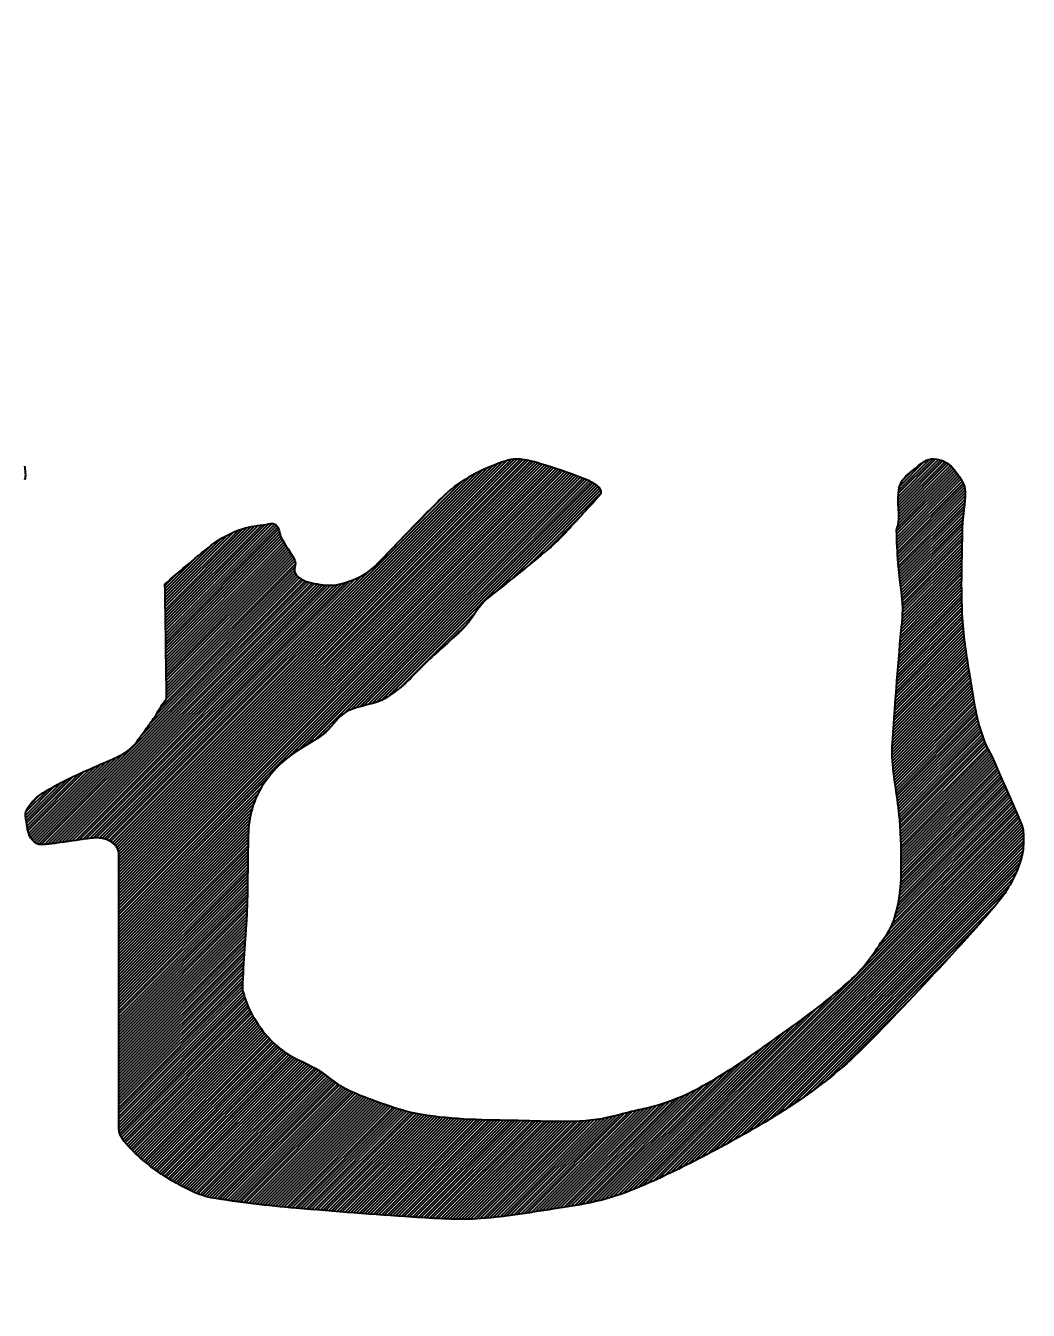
# Model space of a CAD drawing. Header units: inches. Extents: x 21 to 120937, y -15239 to 12027.
# Drawn here: x 921.935 to 924.078, y 1062.678 to 1065.424 of the extents above; entities that cross this region are included whole.
import ezdxf

# ---------------------------------------------------------------- set-up
doc = ezdxf.new("R2010")
doc.units = ezdxf.units.IN
doc.header["$MEASUREMENT"] = 0
doc.layers.add('ONDOCS', color=7, linetype='Continuous', lineweight=0)

# ---------------------------------------------------------------- blocks, each defined once
blk = doc.blocks.new('240 BORDER A2')
at = {"layer": 'ONDOCS', "color": 7, "linetype": 'Continuous', "lineweight": -3, "ltscale": 100}
for p, q in [((583.9834, 53.9759), (584.5408, 54.5334)), ((583.9858, 53.9739), (584.5484, 54.5365)), ((583.988, 53.9716), (584.5558, 54.5394)), ((583.9899, 53.9691), (584.5628, 54.542)), ((583.9915, 53.9662), (584.5693, 54.544)), ((583.9926, 53.9628), (584.5751, 54.5453)), ((583.9929, 53.9542), (584.5848, 54.5461)), ((583.9929, 53.9586), (584.5802, 54.546)), ((583.9929, 53.9497), (584.589, 54.5458)), ((583.9929, 53.9452), (584.5931, 54.5454)), ((583.9929, 53.9408), (584.5969, 54.5448)), ((583.9929, 53.9363), (584.6007, 54.5441)), ((583.9929, 53.9318), (584.6043, 54.5433)), ((583.9929, 53.9273), (584.6079, 54.5424)), ((583.9929, 53.9229), (584.6114, 54.5414)), ((583.9929, 53.9184), (584.6149, 54.5404)), ((583.9929, 53.9139), (584.6183, 54.5394)), ((583.9929, 53.9095), (584.6218, 54.5384)), ((583.9929, 53.905), (584.6252, 54.5373)), ((583.9929, 53.9005), (584.6286, 54.5363)), ((583.9929, 53.8961), (584.632, 54.5352)), ((583.9929, 53.8916), (584.6354, 54.5341)), ((583.9929, 53.8871), (584.6388, 54.533)), ((583.9929, 53.8827), (584.6421, 54.5319)), ((583.9929, 53.8782), (584.6455, 54.5308)), ((585.1496, 54.4897), (585.2058, 54.5459)), ((585.1496, 54.4852), (585.2096, 54.5452)), ((585.1498, 54.4809), (585.213, 54.5442)), ((585.1499, 54.4944), (585.2016, 54.5462)), ((585.1499, 54.4498), (585.2318, 54.5316)), ((585.15, 54.4767), (585.2162, 54.5429)), ((585.1503, 54.4725), (585.2193, 54.5415)), ((585.1505, 54.4683), (585.2221, 54.5399)), ((585.1505, 54.4549), (585.2296, 54.5339)), ((585.1506, 54.4996), (585.1965, 54.5456)), ((585.1507, 54.464), (585.2247, 54.538)), ((585.1508, 54.4596), (585.2272, 54.5361)), ((585.1521, 54.5056), (585.1885, 54.542)), ((583.9714, 53.9819), (584.5018, 54.5122)), ((583.9748, 53.9808), (584.5138, 54.5198)), ((583.9779, 53.9794), (584.5242, 54.5257)), ((583.9807, 53.9778), (584.5329, 54.5299)), ((583.9929, 53.8737), (584.6488, 54.5296)), ((583.9929, 53.8693), (584.6521, 54.5285)), ((583.9929, 53.8648), (584.6554, 54.5273)), ((583.9929, 53.8603), (584.6587, 54.5261)), ((583.9929, 53.8558), (584.662, 54.525)), ((584.2457, 54.1042), (584.6652, 54.5237)), ((584.2602, 54.1142), (584.6685, 54.5225)), ((584.2716, 54.1212), (584.6717, 54.5213)), ((584.2829, 54.128), (584.675, 54.5201)), ((584.3279, 54.1685), (584.6782, 54.5188)), ((584.3374, 54.1736), (584.6814, 54.5175)), ((584.3444, 54.1761), (584.6846, 54.5163)), ((584.3508, 54.178), (584.6878, 54.515)), ((584.3568, 54.1796), (584.6909, 54.5136)), ((584.3628, 54.1811), (584.6938, 54.5121)), ((585.1475, 54.4385), (585.2357, 54.5266)), ((585.1475, 54.434), (585.2375, 54.524)), ((585.1476, 54.4296), (585.2393, 54.5213)), ((585.1477, 54.4253), (585.2411, 54.5186)), ((585.1479, 54.421), (585.2428, 54.5159)), ((585.1481, 54.4167), (585.2445, 54.5131)), ((585.1482, 54.4436), (585.2338, 54.5292)), ((585.1561, 54.514), (585.169, 54.527)), ((584.3688, 54.1827), (584.6967, 54.5105)), ((584.3753, 54.1846), (584.6994, 54.5087)), ((584.3826, 54.1875), (584.7019, 54.5068)), ((584.3934, 54.1938), (584.7044, 54.5048)), ((584.4085, 54.4234), (584.4849, 54.4998)), ((584.5545, 54.3505), (584.7065, 54.5024)), ((584.5768, 54.3682), (584.708, 54.4994)), ((584.5998, 54.3868), (584.7084, 54.4954)), ((585.1483, 54.4125), (585.246, 54.5101)), ((585.1486, 54.4082), (585.2473, 54.507)), ((585.1488, 54.404), (585.2484, 54.5036)), ((585.1491, 54.3999), (585.2491, 54.4998)), ((585.1494, 54.3957), (585.2493, 54.4956)), ((585.1497, 54.3915), (585.2492, 54.491)), ((585.15, 54.3874), (585.249, 54.4863)), ((585.1504, 54.3833), (585.2486, 54.4814)), ((585.1508, 54.3792), (585.248, 54.4764)), ((584.6251, 54.4077), (584.6782, 54.4608)), ((585.1513, 54.3752), (585.2474, 54.4713)), ((585.1517, 54.3712), (585.2468, 54.4662)), ((585.1522, 54.3672), (585.2461, 54.4611)), ((585.1527, 54.3632), (585.2456, 54.4561)), ((584.0618, 54.3315), (584.1703, 54.4399)), ((584.0618, 54.3359), (584.1628, 54.4369)), ((584.0619, 54.3226), (584.1834, 54.4441)), ((584.0619, 54.3271), (584.1772, 54.4424)), ((584.062, 54.3138), (584.1946, 54.4464)), ((584.062, 54.3182), (584.1892, 54.4454)), ((584.0621, 54.3094), (584.1998, 54.4471)), ((584.0622, 54.3006), (584.2102, 54.4485)), ((584.0622, 54.305), (584.205, 54.4478)), ((584.0623, 54.2918), (584.2208, 54.4503)), ((584.0623, 54.2962), (584.2157, 54.4496)), ((584.0624, 54.2873), (584.2243, 54.4493)), ((584.0625, 54.2829), (584.2268, 54.4473)), ((584.0625, 54.2785), (584.2287, 54.4447)), ((584.0626, 54.2741), (584.2301, 54.4416)), ((584.0626, 54.2697), (584.2311, 54.4381)), ((585.1532, 54.3593), (585.2452, 54.4512)), ((585.1537, 54.3553), (585.2449, 54.4465)), ((585.1542, 54.3513), (585.2448, 54.4419)), ((585.1546, 54.3473), (585.2447, 54.4374)), ((584.0616, 54.3447), (584.145, 54.428)), ((584.0616, 54.3491), (584.1312, 54.4187)), ((584.0617, 54.3403), (584.1546, 54.4332)), ((584.0627, 54.2653), (584.2319, 54.4345)), ((584.0627, 54.2609), (584.233, 54.4311)), ((584.0628, 54.2565), (584.2344, 54.4281)), ((584.0629, 54.2521), (584.236, 54.4252)), ((584.0629, 54.2476), (584.2377, 54.4224)), ((584.063, 54.2432), (584.2394, 54.4196)), ((584.063, 54.2388), (584.2411, 54.4169)), ((585.1551, 54.3432), (585.2446, 54.4328)), ((585.1555, 54.3392), (585.2445, 54.4282)), ((585.1558, 54.335), (585.2444, 54.4237)), ((585.1561, 54.3308), (585.2443, 54.4191)), ((584.0615, 54.3535), (584.1076, 54.3996)), ((584.0631, 54.2344), (584.2428, 54.4141)), ((584.0631, 54.23), (584.2445, 54.4114)), ((584.0632, 54.2256), (584.2462, 54.4086)), ((584.0633, 54.2212), (584.248, 54.4059)), ((584.0633, 54.2168), (584.2496, 54.4031)), ((584.0634, 54.2123), (584.2513, 54.4003)), ((584.0634, 54.2079), (584.2529, 54.3974)), ((585.1563, 54.3266), (585.2442, 54.4145)), ((585.1563, 54.3132), (585.2439, 54.4008)), ((585.1564, 54.3222), (585.2441, 54.41)), ((585.1564, 54.3178), (585.244, 54.4054)), ((583.9677, 53.9826), (584.364, 54.3789)), ((584.0635, 54.2035), (584.2544, 54.3945)), ((584.0635, 54.1991), (584.2549, 54.3904)), ((584.0636, 54.1947), (584.2542, 54.3853)), ((584.0637, 54.1903), (584.2537, 54.3803)), ((585.1543, 54.2933), (585.2436, 54.3826)), ((585.1549, 54.2983), (585.2437, 54.3872)), ((585.1555, 54.3034), (585.2438, 54.3917)), ((585.156, 54.3084), (585.2439, 54.3963)), ((583.8705, 53.9748), (584.2633, 54.3676)), ((583.8738, 53.9736), (584.2662, 54.366)), ((583.8778, 53.9732), (584.2693, 54.3646)), ((583.8826, 53.9735), (584.2726, 54.3635)), ((583.8875, 53.9739), (584.2761, 54.3625)), ((583.8925, 53.9745), (584.2797, 54.3616)), ((583.8976, 53.9751), (584.2834, 54.3609)), ((583.9028, 53.9758), (584.2872, 54.3602)), ((583.908, 53.9765), (584.2911, 54.3596)), ((583.9393, 53.981), (584.3174, 54.3591)), ((583.9445, 53.9818), (584.3232, 54.3605)), ((583.9497, 53.9824), (584.3297, 54.3625)), ((583.9546, 53.9829), (584.3365, 54.3648)), ((583.9593, 53.9831), (584.3439, 54.3678)), ((583.9637, 53.983), (584.3524, 54.3718)), ((584.0252, 54.134), (584.2607, 54.3694)), ((584.0377, 54.1509), (584.2582, 54.3715)), ((584.0476, 54.1653), (584.256, 54.3737)), ((584.054, 54.1761), (584.2543, 54.3765)), ((584.0615, 54.3579), (584.078, 54.3745)), ((585.1522, 54.2689), (585.2435, 54.3601)), ((585.1527, 54.2738), (585.2435, 54.3646)), ((585.1531, 54.2787), (585.2435, 54.3691)), ((585.1535, 54.2835), (585.2435, 54.3736)), ((585.1539, 54.2884), (585.2436, 54.3781)), ((583.9132, 53.9772), (584.295, 54.3591)), ((583.9184, 53.978), (584.299, 54.3586)), ((583.9236, 53.9788), (584.3032, 54.3583)), ((583.9289, 53.9795), (584.3076, 54.3583)), ((583.9341, 53.9803), (584.3123, 54.3585)), ((585.1506, 54.2494), (585.2436, 54.3424)), ((585.151, 54.2543), (585.2436, 54.3468)), ((585.1514, 54.2592), (585.2435, 54.3512)), ((585.1518, 54.264), (585.2435, 54.3557)), ((585.1491, 54.23), (585.2441, 54.325)), ((585.1494, 54.2348), (585.2439, 54.3293)), ((585.1498, 54.2397), (585.2438, 54.3337)), ((585.1502, 54.2446), (585.2437, 54.338)), ((584.4104, 54.2063), (584.5226, 54.3185)), ((584.4851, 54.2766), (584.5127, 54.3041)), ((585.1471, 54.2057), (585.2452, 54.3038)), ((585.1475, 54.2105), (585.2449, 54.308)), ((585.1479, 54.2154), (585.2447, 54.3122)), ((585.1483, 54.2202), (585.2445, 54.3164)), ((585.1487, 54.2251), (585.2443, 54.3207)), ((585.1453, 54.1815), (585.2471, 54.2833)), ((585.1456, 54.1863), (585.2467, 54.2874)), ((585.146, 54.1912), (585.2463, 54.2914)), ((585.1464, 54.196), (585.2459, 54.2955)), ((585.1467, 54.2008), (585.2455, 54.2996)), ((585.1438, 54.1622), (585.2491, 54.2674)), ((585.1442, 54.167), (585.2486, 54.2714)), ((585.1445, 54.1718), (585.2481, 54.2753)), ((585.1449, 54.1766), (585.2476, 54.2793)), ((585.1421, 54.1381), (585.2519, 54.2479)), ((585.1425, 54.1429), (585.2513, 54.2518)), ((585.1428, 54.1477), (585.2508, 54.2557)), ((585.1431, 54.1525), (585.2502, 54.2596)), ((585.1435, 54.1574), (585.2496, 54.2635)), ((585.1407, 54.1143), (585.255, 54.2287)), ((585.1409, 54.119), (585.2544, 54.2325)), ((585.1412, 54.1238), (585.2538, 54.2364)), ((585.1415, 54.1286), (585.2531, 54.2402)), ((585.1418, 54.1333), (585.2525, 54.2441)), ((585.1407, 54.1099), (585.2556, 54.2248)), ((585.1408, 54.1055), (585.2563, 54.221)), ((585.141, 54.1013), (585.2569, 54.2171)), ((585.1413, 54.0971), (585.2575, 54.2133)), ((585.1417, 54.093), (585.2581, 54.2094)), ((585.142, 54.0889), (585.2587, 54.2056)), ((585.1425, 54.0848), (585.2593, 54.2017)), ((585.1429, 54.0808), (585.26, 54.1979)), ((585.1434, 54.0768), (585.2606, 54.194)), ((585.1439, 54.0729), (585.2612, 54.1902)), ((585.1444, 54.0689), (585.2619, 54.1864)), ((585.145, 54.065), (585.2626, 54.1826)), ((585.1455, 54.0611), (585.2633, 54.1789)), ((585.1461, 54.0572), (585.264, 54.1751)), ((585.1467, 54.0533), (585.2648, 54.1714)), ((585.1472, 54.0494), (585.2656, 54.1677)), ((585.1478, 54.0455), (585.2664, 54.1641)), ((585.1483, 54.0416), (585.2672, 54.1605)), ((585.1489, 54.0376), (585.2681, 54.1569)), ((585.1494, 54.0337), (585.269, 54.1533)), ((585.1499, 54.0297), (585.27, 54.1498)), ((584.2974, 54.1381), (584.3076, 54.1482)), ((585.1504, 54.0258), (585.271, 54.1463)), ((585.1509, 54.0217), (585.272, 54.1429)), ((585.1513, 54.0177), (585.2731, 54.1395)), ((585.1517, 54.0136), (585.2742, 54.1361)), ((585.152, 54.0095), (585.2754, 54.1328)), ((585.1524, 54.0054), (585.2766, 54.1296)), ((585.1527, 54.0012), (585.2778, 54.1263)), ((585.1529, 53.997), (585.2791, 54.1232)), ((585.1532, 53.9927), (585.2806, 54.1202)), ((585.1534, 53.9885), (585.2821, 54.1172)), ((585.1535, 53.9842), (585.2837, 54.1143)), ((585.1537, 53.9799), (585.2852, 54.1114)), ((583.8602, 53.9868), (583.9661, 54.0928)), ((583.8617, 53.9839), (583.9742, 54.0964)), ((583.8635, 53.9812), (583.982, 54.0997)), ((583.8655, 53.9788), (583.9901, 54.1033)), ((583.8678, 53.9766), (583.9994, 54.1082)), ((585.1538, 53.9756), (585.2868, 54.1085)), ((585.154, 53.9712), (585.2883, 54.1055)), ((585.1541, 53.9668), (585.2896, 54.1024)), ((585.1541, 53.9624), (585.291, 54.0993)), ((585.1542, 53.958), (585.2924, 54.0962)), ((585.1542, 53.9536), (585.2937, 54.0931)), ((583.856, 54.005), (583.9258, 54.0747)), ((583.8566, 54.0011), (583.934, 54.0785)), ((583.8572, 53.9972), (583.9421, 54.0821)), ((583.858, 53.9935), (583.9501, 54.0857)), ((583.8589, 53.99), (583.9581, 54.0892)), ((583.9929, 53.8514), (584.2157, 54.0742)), ((585.154, 53.9266), (585.3019, 54.0745)), ((585.1541, 53.9311), (585.3006, 54.0776)), ((585.1542, 53.9491), (585.2951, 54.09)), ((585.1542, 53.9447), (585.2965, 54.0869)), ((585.1542, 53.9402), (585.2979, 54.0838)), ((585.1542, 53.9357), (585.2992, 54.0807)), ((583.8543, 54.0167), (583.8981, 54.0605)), ((583.8546, 54.0126), (583.9078, 54.0657)), ((583.8549, 54.0217), (583.8879, 54.0548)), ((583.8553, 54.0087), (583.917, 54.0705)), ((583.9929, 53.8469), (584.2051, 54.0591)), ((585.1517, 53.8975), (585.3101, 54.0559)), ((585.1524, 53.9026), (585.3088, 54.059)), ((585.1529, 53.9076), (585.3074, 54.0621)), ((585.1533, 53.9125), (585.306, 54.0652)), ((585.1536, 53.9172), (585.3047, 54.0683)), ((585.1539, 53.9219), (585.3033, 54.0714)), ((583.8598, 54.0311), (583.8761, 54.0475)), ((583.9929, 53.8424), (584.1993, 54.0489)), ((583.9929, 53.838), (584.1955, 54.0406)), ((585.1439, 53.8629), (585.3183, 54.0373)), ((585.1459, 53.8693), (585.317, 54.0404)), ((585.1475, 53.8754), (585.3156, 54.0435)), ((585.1489, 53.8812), (585.3142, 54.0466)), ((585.15, 53.8868), (585.3129, 54.0497)), ((585.151, 53.8922), (585.3115, 54.0528)), ((583.9929, 53.8335), (584.1928, 54.0335)), ((583.9929, 53.829), (584.1909, 54.027)), ((583.9929, 53.8246), (584.1893, 54.021)), ((584.7783, 53.4704), (585.3265, 54.0186)), ((585.1078, 53.8044), (585.3251, 54.0217)), ((585.1189, 53.8199), (585.3238, 54.0248)), ((585.1284, 53.8339), (585.3224, 54.0279)), ((585.1366, 53.8466), (585.3211, 54.031)), ((585.1413, 53.8558), (585.3197, 54.0342)), ((583.9929, 53.8201), (584.188, 54.0152)), ((583.9929, 53.8156), (584.187, 54.0097)), ((583.9929, 53.8112), (584.1862, 54.0045)), ((583.9929, 53.8067), (584.1857, 53.9995)), ((584.7864, 53.474), (585.3278, 54.0154)), ((584.7946, 53.4778), (585.3291, 54.0123)), ((584.8029, 53.4816), (585.3304, 54.0091)), ((584.8114, 53.4857), (585.3317, 54.006)), ((584.8201, 53.4898), (585.333, 54.0028)), ((584.8289, 53.4942), (585.3342, 53.9995)), ((583.9929, 53.8022), (584.1854, 53.9947)), ((583.9929, 53.7978), (584.1852, 53.9901)), ((583.9929, 53.7933), (584.1851, 53.9855)), ((583.9929, 53.7888), (584.1849, 53.9809)), ((584.8378, 53.4986), (585.335, 53.9959)), ((584.8469, 53.5032), (585.3355, 53.9919)), ((584.8561, 53.508), (585.3357, 53.9876)), ((584.8655, 53.5129), (585.3357, 53.9831)), ((584.875, 53.518), (585.3356, 53.9785)), ((583.9929, 53.7843), (584.1848, 53.9763)), ((583.9929, 53.7799), (584.1847, 53.9717)), ((583.9929, 53.7754), (584.1846, 53.9671)), ((583.9929, 53.7709), (584.1845, 53.9626)), ((584.8847, 53.5232), (585.3355, 53.974)), ((584.8945, 53.5285), (585.3354, 53.9694)), ((584.9044, 53.534), (585.3351, 53.9646)), ((584.9145, 53.5396), (585.3343, 53.9593)), ((583.9929, 53.7665), (584.1845, 53.9581)), ((583.9929, 53.762), (584.1844, 53.9535)), ((583.9929, 53.7575), (584.1843, 53.949)), ((583.9929, 53.7531), (584.1843, 53.9445)), ((583.9929, 53.7486), (584.1842, 53.9399)), ((584.9247, 53.5454), (585.3327, 53.9533)), ((584.9352, 53.5514), (585.3306, 53.9467)), ((584.946, 53.5577), (585.328, 53.9397)), ((583.9929, 53.7441), (584.1842, 53.9354)), ((583.9929, 53.7397), (584.1841, 53.9309)), ((583.9929, 53.7352), (584.1841, 53.9264)), ((583.9929, 53.7307), (584.184, 53.9219)), ((584.9571, 53.5643), (585.325, 53.9322)), ((584.9687, 53.5714), (585.3213, 53.924)), ((583.9929, 53.7262), (584.184, 53.9173)), ((583.9929, 53.7218), (584.1839, 53.9128)), ((583.9929, 53.7173), (584.1839, 53.9083)), ((583.9929, 53.7128), (584.1838, 53.9037)), ((584.9808, 53.5791), (585.3165, 53.9147)), ((584.9936, 53.5874), (585.3097, 53.9035)), ((583.9929, 53.7084), (584.1837, 53.8992)), ((583.9929, 53.7039), (584.1836, 53.8946)), ((583.9929, 53.6994), (584.1835, 53.8901)), ((583.9929, 53.695), (584.1834, 53.8855)), ((585.0075, 53.5968), (585.2975, 53.8868)), ((583.9929, 53.6905), (584.1833, 53.8809)), ((583.9929, 53.686), (584.1831, 53.8763)), ((583.9929, 53.6816), (584.1829, 53.8716)), ((583.9929, 53.6771), (584.1827, 53.867)), ((583.9929, 53.6726), (584.1825, 53.8623)), ((583.9929, 53.6682), (584.1823, 53.8575)), ((583.9929, 53.6637), (584.182, 53.8528)), ((583.9929, 53.6592), (584.1817, 53.848)), ((585.023, 53.6078), (585.2696, 53.8545)), ((583.9929, 53.6547), (584.1813, 53.8432)), ((583.9929, 53.6503), (584.181, 53.8384)), ((583.9929, 53.6458), (584.1807, 53.8336)), ((583.9929, 53.6413), (584.1803, 53.8288)), ((583.9929, 53.6369), (584.18, 53.8239)), ((583.9929, 53.6324), (584.1796, 53.8191)), ((583.9929, 53.6279), (584.1792, 53.8143)), ((583.9929, 53.6235), (584.1789, 53.8095)), ((585.0414, 53.6218), (585.2281, 53.8085)), ((583.9929, 53.619), (584.1785, 53.8047)), ((583.9929, 53.6145), (584.1782, 53.7999)), ((583.9929, 53.6101), (584.1779, 53.7951)), ((583.9929, 53.6056), (584.1776, 53.7903)), ((583.9929, 53.6011), (584.1774, 53.7856)), ((583.9929, 53.5966), (584.1771, 53.7809)), ((583.9929, 53.5922), (584.1769, 53.7762)), ((583.9929, 53.5877), (584.1767, 53.7716)), ((583.9929, 53.5832), (584.1766, 53.767)), ((583.9929, 53.5788), (584.1765, 53.7624)), ((583.9929, 53.5743), (584.1766, 53.7581)), ((583.9929, 53.5698), (584.1774, 53.7543)), ((583.9929, 53.5654), (584.1784, 53.7508)), ((584.7704, 53.467), (585.0528, 53.7494)), ((583.9929, 53.5609), (584.1794, 53.7474)), ((583.9929, 53.5564), (584.1805, 53.7441)), ((583.9929, 53.552), (584.1817, 53.7408)), ((583.9933, 53.548), (584.1829, 53.7375)), ((583.9943, 53.5444), (584.1842, 53.7343)), ((583.9955, 53.5412), (584.1855, 53.7312)), ((584.7627, 53.4637), (585.0307, 53.7318)), ((585.0666, 53.6426), (585.1668, 53.7427)), ((583.997, 53.5382), (584.187, 53.7282)), ((583.9987, 53.5355), (584.1885, 53.7252)), ((584.0006, 53.5328), (584.19, 53.7223)), ((584.0025, 53.5303), (584.1916, 53.7194)), ((584.0046, 53.5279), (584.1933, 53.7166)), ((584.0067, 53.5256), (584.1949, 53.7138)), ((584.0089, 53.5233), (584.1967, 53.7111)), ((584.7552, 53.4607), (585.0123, 53.7178)), ((584.0112, 53.5211), (584.1984, 53.7083)), ((584.0134, 53.5189), (584.2002, 53.7057)), ((584.0157, 53.5167), (584.202, 53.703)), ((584.018, 53.5145), (584.2039, 53.7004)), ((584.0203, 53.5124), (584.2058, 53.6978)), ((584.0226, 53.5102), (584.2077, 53.6953)), ((584.025, 53.5081), (584.2097, 53.6928)), ((584.7408, 53.4552), (584.9793, 53.6938)), ((584.7479, 53.4579), (584.9954, 53.7054)), ((584.0274, 53.506), (584.2117, 53.6904)), ((584.0298, 53.5039), (584.2138, 53.688)), ((584.0322, 53.5019), (584.2159, 53.6856)), ((584.0346, 53.4999), (584.218, 53.6833)), ((584.0371, 53.4979), (584.2203, 53.681)), ((584.0396, 53.4959), (584.2225, 53.6788)), ((584.0421, 53.4939), (584.2248, 53.6766)), ((584.0447, 53.492), (584.2272, 53.6745)), ((584.0472, 53.4901), (584.2296, 53.6725)), ((584.7339, 53.4528), (584.9636, 53.6825)), ((584.0498, 53.4883), (584.232, 53.6705)), ((584.0525, 53.4864), (584.2346, 53.6685)), ((584.0551, 53.4846), (584.2371, 53.6666)), ((584.0578, 53.4828), (584.2398, 53.6648)), ((584.0605, 53.4811), (584.2425, 53.663)), ((584.0632, 53.4793), (584.2452, 53.6613)), ((584.066, 53.4776), (584.2481, 53.6597)), ((584.0688, 53.4759), (584.2509, 53.6581)), ((584.0716, 53.4743), (584.2538, 53.6565)), ((584.0745, 53.4727), (584.2568, 53.655)), ((584.0773, 53.4711), (584.2598, 53.6535)), ((584.7208, 53.4486), (584.9337, 53.6616)), ((584.7272, 53.4506), (584.9483, 53.6717)), ((584.0802, 53.4695), (584.2628, 53.652)), ((584.0831, 53.4679), (584.2658, 53.6506)), ((584.086, 53.4664), (584.2688, 53.6491)), ((584.0889, 53.4648), (584.2718, 53.6477)), ((584.0919, 53.4633), (584.2748, 53.6462)), ((584.0948, 53.4617), (584.2778, 53.6447)), ((584.0978, 53.4603), (584.2807, 53.6432)), ((584.1008, 53.4588), (584.2836, 53.6416)), ((584.1039, 53.4574), (584.2865, 53.64)), ((584.107, 53.456), (584.2893, 53.6383)), ((584.1101, 53.4547), (584.292, 53.6366)), ((584.1134, 53.4535), (584.2947, 53.6348)), ((584.7024, 53.4437), (584.8943, 53.6356)), ((584.7084, 53.4452), (584.9067, 53.6435)), ((584.7145, 53.4468), (584.9198, 53.6521)), ((584.1167, 53.4523), (584.2973, 53.6329)), ((584.1201, 53.4513), (584.2999, 53.631)), ((584.1236, 53.4503), (584.3024, 53.6291)), ((584.1272, 53.4495), (584.3049, 53.6271)), ((584.131, 53.4488), (584.3074, 53.6252)), ((584.1348, 53.4481), (584.3099, 53.6232)), ((584.1387, 53.4475), (584.3125, 53.6213)), ((584.1425, 53.4469), (584.3151, 53.6195)), ((584.1464, 53.4463), (584.3178, 53.6177)), ((584.1503, 53.4457), (584.3205, 53.616)), ((584.6854, 53.4401), (584.8612, 53.6159)), ((584.691, 53.4412), (584.8716, 53.6218)), ((584.6966, 53.4424), (584.8827, 53.6284)), ((584.1542, 53.4451), (584.3234, 53.6143)), ((584.158, 53.4445), (584.3263, 53.6128)), ((584.162, 53.444), (584.3292, 53.6112)), ((584.1659, 53.4434), (584.3322, 53.6097)), ((584.1698, 53.4429), (584.3352, 53.6083)), ((584.1737, 53.4423), (584.3382, 53.6069)), ((584.1777, 53.4418), (584.3413, 53.6055)), ((584.1816, 53.4413), (584.3444, 53.6041)), ((584.1856, 53.4408), (584.3476, 53.6028)), ((584.1896, 53.4403), (584.3507, 53.6014)), ((584.1936, 53.4398), (584.3539, 53.6002)), ((584.1975, 53.4393), (584.3571, 53.5989)), ((584.2015, 53.4389), (584.3603, 53.5977)), ((584.2056, 53.4384), (584.3636, 53.5964)), ((584.6638, 53.4363), (584.8261, 53.5986)), ((584.6691, 53.4372), (584.8341, 53.6022)), ((584.6745, 53.4381), (584.8426, 53.6062)), ((584.6799, 53.4391), (584.8516, 53.6107)), ((584.2096, 53.438), (584.3668, 53.5952)), ((584.2136, 53.4375), (584.3701, 53.594)), ((584.2177, 53.4371), (584.3734, 53.5928)), ((584.2217, 53.4367), (584.3767, 53.5917)), ((584.2258, 53.4363), (584.38, 53.5905)), ((584.2298, 53.4359), (584.3833, 53.5893)), ((584.2339, 53.4355), (584.3866, 53.5882)), ((584.238, 53.4351), (584.3899, 53.587)), ((584.2421, 53.4347), (584.3932, 53.5859)), ((584.2462, 53.4343), (584.3966, 53.5847)), ((584.2503, 53.434), (584.3999, 53.5836)), ((584.2544, 53.4336), (584.4033, 53.5825)), ((584.2585, 53.4333), (584.4067, 53.5814)), ((584.2626, 53.4329), (584.4101, 53.5804)), ((584.2667, 53.4326), (584.4135, 53.5794)), ((584.2709, 53.4322), (584.417, 53.5784)), ((584.275, 53.4319), (584.4205, 53.5774)), ((584.6055, 53.4272), (584.7561, 53.5778)), ((584.6108, 53.428), (584.7619, 53.5791)), ((584.6161, 53.4288), (584.7676, 53.5804)), ((584.6214, 53.4297), (584.7734, 53.5817)), ((584.6267, 53.4305), (584.7792, 53.5831)), ((584.632, 53.4314), (584.7852, 53.5845)), ((584.6373, 53.4322), (584.7913, 53.5862)), ((584.6426, 53.433), (584.7977, 53.5881)), ((584.6479, 53.4338), (584.8043, 53.5903)), ((584.6532, 53.4347), (584.8112, 53.5927)), ((584.6585, 53.4355), (584.8185, 53.5955)), ((584.2791, 53.4315), (584.4241, 53.5765)), ((584.2832, 53.4312), (584.4277, 53.5756)), ((584.2874, 53.4308), (584.4313, 53.5748)), ((584.2915, 53.4305), (584.435, 53.574)), ((584.2956, 53.4301), (584.4388, 53.5733)), ((584.2997, 53.4298), (584.4426, 53.5727)), ((584.3039, 53.4295), (584.4465, 53.5721)), ((584.308, 53.4291), (584.4504, 53.5715)), ((584.3121, 53.4288), (584.4543, 53.571)), ((584.3163, 53.4285), (584.4583, 53.5705)), ((584.3204, 53.4281), (584.4623, 53.57)), ((584.3245, 53.4278), (584.4663, 53.5695)), ((584.3287, 53.4275), (584.4703, 53.5691)), ((584.3328, 53.4271), (584.4743, 53.5687)), ((584.337, 53.4268), (584.4784, 53.5683)), ((584.3411, 53.4265), (584.4825, 53.5679)), ((584.3452, 53.4262), (584.4866, 53.5676)), ((584.3494, 53.4258), (584.4908, 53.5672)), ((584.3535, 53.4255), (584.4949, 53.5669)), ((584.3577, 53.4252), (584.4991, 53.5666)), ((584.3619, 53.4249), (584.5033, 53.5664)), ((584.366, 53.4246), (584.5076, 53.5661)), ((584.3702, 53.4243), (584.5118, 53.5659)), ((584.3743, 53.424), (584.5161, 53.5657)), ((584.3785, 53.4236), (584.5203, 53.5655)), ((584.3827, 53.4233), (584.5246, 53.5653)), ((584.3868, 53.423), (584.5289, 53.5652)), ((584.391, 53.4227), (584.5333, 53.565)), ((584.3952, 53.4225), (584.5376, 53.5649)), ((584.3993, 53.4222), (584.5419, 53.5648)), ((584.4035, 53.4219), (584.5463, 53.5646)), ((584.4077, 53.4216), (584.5507, 53.5645)), ((584.4119, 53.4213), (584.555, 53.5644)), ((584.4161, 53.421), (584.5594, 53.5644)), ((584.4203, 53.4207), (584.5638, 53.5643)), ((584.4245, 53.4205), (584.5682, 53.5642)), ((584.4287, 53.4202), (584.5726, 53.5642)), ((584.4329, 53.4199), (584.577, 53.5641)), ((584.4371, 53.4196), (584.5814, 53.564)), ((584.4413, 53.4194), (584.5858, 53.564)), ((584.4455, 53.4191), (584.5902, 53.5639)), ((584.4497, 53.4189), (584.5946, 53.5638)), ((584.4539, 53.4186), (584.599, 53.5637)), ((584.4581, 53.4184), (584.6033, 53.5636)), ((584.4623, 53.4181), (584.6077, 53.5634)), ((584.4666, 53.4179), (584.612, 53.5633)), ((584.4709, 53.4177), (584.6163, 53.5632)), ((584.4752, 53.4175), (584.6207, 53.563)), ((584.4795, 53.4174), (584.625, 53.5629)), ((584.4838, 53.4172), (584.6294, 53.5628)), ((584.4882, 53.4171), (584.6337, 53.5627)), ((584.4926, 53.4171), (584.6381, 53.5626)), ((584.497, 53.417), (584.6425, 53.5625)), ((584.5014, 53.417), (584.6469, 53.5625)), ((584.5059, 53.417), (584.6514, 53.5625)), ((584.5105, 53.4171), (584.6559, 53.5625)), ((584.5151, 53.4172), (584.6604, 53.5625)), ((584.5197, 53.4174), (584.665, 53.5626)), ((584.5244, 53.4176), (584.6696, 53.5628)), ((584.5291, 53.4179), (584.6742, 53.563)), ((584.534, 53.4182), (584.679, 53.5632)), ((584.5388, 53.4186), (584.6838, 53.5636)), ((584.5437, 53.4191), (584.6886, 53.564)), ((584.5487, 53.4196), (584.6936, 53.5645)), ((584.5537, 53.4201), (584.6987, 53.5651)), ((584.5587, 53.4207), (584.7039, 53.5658)), ((584.5638, 53.4213), (584.7092, 53.5666)), ((584.5689, 53.4219), (584.7146, 53.5676)), ((584.574, 53.4226), (584.7203, 53.5688)), ((584.5792, 53.4233), (584.7261, 53.5701)), ((584.5844, 53.424), (584.732, 53.5716)), ((584.5897, 53.4248), (584.7381, 53.5732)), ((584.5949, 53.4256), (584.7442, 53.5748)), ((584.6002, 53.4264), (584.7502, 53.5764))]:
    blk.add_line(p, q, dxfattribs=at)
at = {"layer": 'ONDOCS', "color": 7, "linetype": 'Continuous', "lineweight": -3, "ltscale": 100, "extrusion": (0, 0, -1)}
for centre, radius, start, end in [((-579.9319, 54.1274), 6.0368, 341.37984, 224.49645), ((-579.9368, 54.1454), 5.5937, 344.8891, 224.527)]:
    blk.add_arc(centre, radius, start, end, dxfattribs=at)
at = {"layer": 'ONDOCS', "color": 7, "linetype": 'Continuous', "lineweight": -3, "ltscale": 100}
for points in [[(583.8535, 54.5151), (583.8558, 54.5216), (583.854, 54.5284), (583.8535, 54.535)], [(584.5171, 54.5218), (584.5278, 54.5281), (584.5386, 54.5326), (584.5503, 54.5373)], [(584.6255, 54.5373), (584.6469, 54.5307), (584.6669, 54.5235), (584.6875, 54.5152)], [(585.1542, 54.5107), (585.159, 54.5206), (585.1681, 54.5258), (585.1763, 54.5328)], [(585.1763, 54.5328), (585.1813, 54.5371), (585.1863, 54.5411), (585.1918, 54.5439)], [(585.1918, 54.5439), (585.2008, 54.5486), (585.2135, 54.5456), (585.2227, 54.5395)], [(585.2227, 54.5395), (585.2283, 54.5358), (585.2322, 54.5317), (585.236, 54.5262)], [(584.4773, 54.493), (584.4891, 54.5045), (584.5029, 54.5133), (584.5171, 54.5218)], [(584.6875, 54.5152), (584.694, 54.5125), (584.6997, 54.5092), (584.7052, 54.5041)], [(585.236, 54.5262), (585.2424, 54.5169), (585.249, 54.508), (585.2493, 54.4975)], [(584.4287, 54.4444), (584.4448, 54.4607), (584.4608, 54.477), (584.4773, 54.493)], [(584.7074, 54.493), (584.7018, 54.4863), (584.6958, 54.4796), (584.6897, 54.4731)], [(584.7052, 54.5041), (584.7081, 54.5013), (584.7097, 54.4959), (584.7074, 54.493)], [(585.1498, 54.4488), (585.1537, 54.4689), (585.1446, 54.4912), (585.1542, 54.5107)], [(585.2493, 54.4975), (585.2498, 54.4798), (585.2452, 54.4621), (585.2449, 54.4444)], [(584.6897, 54.4731), (584.6713, 54.4538), (584.6545, 54.4331), (584.6344, 54.4156)], [(584.13, 54.4178), (584.1438, 54.4288), (584.1595, 54.4364), (584.1765, 54.4422)], [(584.1765, 54.4422), (584.1881, 54.4461), (584.2001, 54.4471), (584.2119, 54.4488)], [(584.2119, 54.4488), (584.2162, 54.4494), (584.2211, 54.4519), (584.2252, 54.4488)], [(584.2252, 54.4488), (584.2318, 54.4437), (584.2306, 54.4352), (584.234, 54.4289)], [(584.3734, 54.3869), (584.3924, 54.4058), (584.41, 54.4254), (584.4287, 54.4444)], [(585.1498, 54.3913), (585.1486, 54.4075), (585.1474, 54.4238), (585.1475, 54.4399)], [(585.1475, 54.4399), (585.1476, 54.443), (585.1492, 54.4458), (585.1498, 54.4488)], [(585.2449, 54.4444), (585.2441, 54.3994), (585.2422, 54.3544), (585.2449, 54.3094)], [(584.0924, 54.3869), (584.1048, 54.3974), (584.1173, 54.4076), (584.13, 54.4178)], [(584.234, 54.4289), (584.2401, 54.4177), (584.2479, 54.4069), (584.2539, 54.3957)], [(584.6344, 54.4156), (584.6142, 54.398), (584.5932, 54.3816), (584.5724, 54.3647)], [(584.0615, 54.3603), (584.0718, 54.3692), (584.0821, 54.378), (584.0924, 54.3869)], [(584.2539, 54.3957), (584.2574, 54.3893), (584.2503, 54.3798), (584.2561, 54.3736)], [(584.3225, 54.3603), (584.341, 54.3657), (584.3597, 54.3732), (584.3734, 54.3869)], [(585.1564, 54.3139), (585.1572, 54.3396), (585.1516, 54.3655), (585.1498, 54.3913)], [(584.0637, 54.19), (584.0629, 54.2467), (584.0622, 54.3035), (584.0614, 54.3603)], [(584.2561, 54.3736), (584.2649, 54.3642), (584.276, 54.3622), (584.2871, 54.3603)], [(584.2871, 54.3603), (584.2988, 54.3583), (584.3111, 54.357), (584.3225, 54.3603)], [(584.5724, 54.3647), (584.5615, 54.3558), (584.5502, 54.3472), (584.5393, 54.3382)], [(584.5393, 54.3382), (584.5247, 54.3261), (584.5174, 54.307), (584.5039, 54.294)], [(585.1542, 54.2917), (585.1548, 54.2991), (585.1562, 54.3065), (585.1564, 54.3139)], [(585.2449, 54.3094), (585.2466, 54.2805), (585.2513, 54.2519), (585.2559, 54.2232)], [(584.5039, 54.294), (584.4866, 54.2773), (584.468, 54.2619), (584.4508, 54.2453)], [(585.1409, 54.1192), (585.1446, 54.1768), (585.1494, 54.2343), (585.1542, 54.2917)], [(584.4508, 54.2453), (584.441, 54.2359), (584.4318, 54.226), (584.422, 54.2165)], [(584.422, 54.2165), (584.4126, 54.2074), (584.4019, 54.1996), (584.3911, 54.1922)], [(585.2559, 54.2232), (585.2613, 54.1902), (585.2656, 54.1571), (585.278, 54.1258)], [(584.0588, 54.1835), (584.0604, 54.1856), (584.0621, 54.1878), (584.0637, 54.19)], [(584.3911, 54.1922), (584.3722, 54.1793), (584.3455, 54.181), (584.3269, 54.1679)], [(584.0444, 54.1603), (584.0495, 54.1678), (584.0534, 54.1762), (584.0588, 54.1835)], [(584.0305, 54.1413), (584.0352, 54.1476), (584.04, 54.1538), (584.0444, 54.1603)], [(584.3269, 54.1679), (584.315, 54.1595), (584.3075, 54.1456), (584.2959, 54.1369)], [(584.0061, 54.1125), (584.0166, 54.1201), (584.0229, 54.1312), (584.0305, 54.1413)], [(584.2959, 54.1369), (584.2799, 54.1248), (584.2611, 54.1164), (584.2451, 54.1037)], [(583.9708, 54.0948), (583.9828, 54.1003), (583.9952, 54.1046), (584.0061, 54.1125)], [(585.1409, 54.1037), (585.1406, 54.1089), (585.1406, 54.1141), (585.1409, 54.1192)], [(585.278, 54.1258), (585.2811, 54.1181), (585.2858, 54.1113), (585.2891, 54.1037)], [(583.9309, 54.0771), (583.9442, 54.0832), (583.9575, 54.0888), (583.9708, 54.0948)], [(584.2451, 54.1037), (584.2344, 54.0953), (584.225, 54.0859), (584.2163, 54.075)], [(585.152, 54.0108), (585.1494, 54.0419), (585.1426, 54.0726), (585.1409, 54.1037)], [(585.2891, 54.1037), (585.2973, 54.0853), (585.3054, 54.0669), (585.3134, 54.0484)], [(583.8845, 54.0528), (583.8999, 54.0616), (583.915, 54.0699), (583.9309, 54.0771)], [(584.2163, 54.075), (584.2055, 54.0614), (584.197, 54.0472), (584.192, 54.0307)], [(583.8557, 54.0241), (583.8619, 54.0369), (583.8726, 54.046), (583.8845, 54.0528)], [(585.3134, 54.0484), (585.3202, 54.033), (585.3269, 54.0182), (585.3333, 54.002)], [(583.8557, 54.0064), (583.8547, 54.0121), (583.8531, 54.0185), (583.8557, 54.0241)], [(584.192, 54.0307), (584.1882, 54.0183), (584.1858, 54.0059), (584.1853, 53.9931)], [(583.8646, 53.9799), (583.8575, 53.9883), (583.8574, 53.9972), (583.8557, 54.0064)], [(585.1542, 53.9334), (585.1544, 53.9592), (585.1541, 53.9851), (585.152, 54.0108)], [(585.3333, 54.002), (585.3367, 53.9934), (585.3356, 53.9843), (585.3356, 53.9754)], [(583.8779, 53.9732), (583.873, 53.9729), (583.8683, 53.9754), (583.8646, 53.9799)], [(583.9465, 53.9821), (583.931, 53.98), (583.9155, 53.9775), (583.9, 53.9754)], [(583.9708, 53.9821), (583.9627, 53.9839), (583.9545, 53.9832), (583.9465, 53.9821)], [(584.1853, 53.9931), (584.1839, 53.9541), (584.1844, 53.9149), (584.1831, 53.8759)], [(583.9, 53.9754), (583.8927, 53.9744), (583.8852, 53.9736), (583.8779, 53.9732)], [(585.3356, 53.9754), (585.3355, 53.9688), (585.3353, 53.9621), (585.3333, 53.9555)], [(585.3333, 53.9555), (585.3256, 53.929), (585.3132, 53.9053), (585.2957, 53.8847)], [(585.1431, 53.8604), (585.1514, 53.8845), (585.1539, 53.9088), (585.1542, 53.9334)], [(585.2957, 53.8847), (585.2726, 53.8574), (585.2491, 53.8312), (585.225, 53.8051)], [(584.1831, 53.8759), (584.1818, 53.8375), (584.1771, 53.7992), (584.1765, 53.7609)], [(585.1298, 53.8361), (585.1351, 53.8439), (585.14, 53.8514), (585.1431, 53.8604)], [(585.0812, 53.7741), (585.1007, 53.7922), (585.1149, 53.814), (585.1298, 53.8361)], [(585.225, 53.8051), (585.1848, 53.7618), (585.1449, 53.7188), (585.1033, 53.6768)], [(584.9772, 53.6923), (585.0132, 53.7182), (585.0484, 53.7438), (585.0812, 53.7741)], [(584.1765, 53.7609), (584.1764, 53.7571), (584.1776, 53.7535), (584.1787, 53.7498)], [(584.1787, 53.7498), (584.182, 53.7389), (584.1861, 53.7288), (584.192, 53.7188)], [(584.192, 53.7188), (584.2042, 53.6979), (584.2188, 53.6795), (584.2384, 53.6658)], [(584.871, 53.6215), (584.9082, 53.6432), (584.9425, 53.6674), (584.9772, 53.6923)], [(585.1033, 53.6768), (585.0723, 53.6455), (585.0382, 53.6176), (585.0016, 53.5928)], [(584.2384, 53.6658), (584.2552, 53.654), (584.2747, 53.6478), (584.2915, 53.637)], [(584.2915, 53.637), (584.3021, 53.6302), (584.3113, 53.6211), (584.3225, 53.6149)], [(584.7826, 53.5839), (584.8137, 53.5916), (584.8431, 53.6052), (584.871, 53.6215)], [(584.3225, 53.6149), (584.3408, 53.6047), (584.3602, 53.5975), (584.38, 53.5906)], [(584.38, 53.5906), (584.4004, 53.5834), (584.4205, 53.5762), (584.4419, 53.5729)], [(584.7184, 53.5684), (584.7305, 53.571), (584.742, 53.5745), (584.7538, 53.5773)], [(584.7538, 53.5773), (584.7634, 53.5796), (584.773, 53.5815), (584.7826, 53.5839)], [(585.0016, 53.5928), (584.9644, 53.5676), (584.9259, 53.5456), (584.8865, 53.5242)], [(584.4419, 53.5729), (584.4898, 53.5653), (584.5377, 53.5647), (584.5857, 53.564)], [(584.5857, 53.564), (584.6299, 53.5634), (584.6745, 53.5592), (584.7184, 53.5684)], [(584.8865, 53.5242), (584.8531, 53.506), (584.8196, 53.489), (584.7848, 53.4733)], [(584.0814, 53.4689), (584.0576, 53.4817), (584.0374, 53.4961), (584.0172, 53.5153)], [(584.13, 53.449), (584.1127, 53.4519), (584.0972, 53.4604), (584.0814, 53.4689)], [(584.7848, 53.4733), (584.7561, 53.4604), (584.727, 53.4489), (584.6963, 53.4424)], [(584.2561, 53.4335), (584.2139, 53.4371), (584.172, 53.4419), (584.13, 53.449)], [(584.4287, 53.4202), (584.3711, 53.4239), (584.3136, 53.4286), (584.2561, 53.4335)], [(584.6454, 53.4335), (584.6071, 53.4276), (584.569, 53.4207), (584.5304, 53.418)], [(584.6963, 53.4424), (584.6794, 53.4387), (584.6625, 53.4361), (584.6454, 53.4335)], [(584.5304, 53.418), (584.4966, 53.4156), (584.4625, 53.4181), (584.4287, 53.4202)]]:
    blk.add_open_spline(points, degree=3, dxfattribs=at)
for points, knots in [([(584.5503, 54.5373), (584.5613, 54.5416), (584.5723, 54.5461), (584.5835, 54.5461), (584.5974, 54.5461), (584.6116, 54.5415), (584.6255, 54.5373)], [0.10494787, 0.10494787, 0.10494787, 0.10494787, 0.11062559, 0.11062559, 0.11062559, 0.11772687, 0.11772687, 0.11772687, 0.11772687]), ([(584.0172, 53.5153), (584.0058, 53.5262), (583.9929, 53.538), (583.9929, 53.5529), (583.9929, 53.5581), (583.9929, 53.5633), (583.9929, 53.5684), (583.9929, 53.6982), (583.9929, 53.828), (583.9929, 53.9577), (583.9929, 53.9585), (583.9929, 53.9592), (583.9929, 53.9599), (583.9929, 53.9704), (583.9812, 53.9797), (583.9708, 53.9821)], [0.69561602, 0.69561602, 0.69561602, 0.69561602, 0.69973475, 0.69973475, 0.69973475, 0.70115862, 0.70115862, 0.70115862, 0.73695871, 0.73695871, 0.73695871, 0.73716212, 0.73716212, 0.73716212, 0.74003877, 0.74003877, 0.74003877, 0.74003877])]:
    blk.add_open_spline(points, degree=3, knots=knots, dxfattribs=at)

msp = doc.modelspace()

# ---------------------------------------------------------------- block references
at = {"xscale": 1.44, "yscale": 1.44, "zscale": 1.44}
msp.add_blockref('240 BORDER A2', (81.1844, 985.952), dxfattribs=at)

doc.saveas('drawing.dxf')
